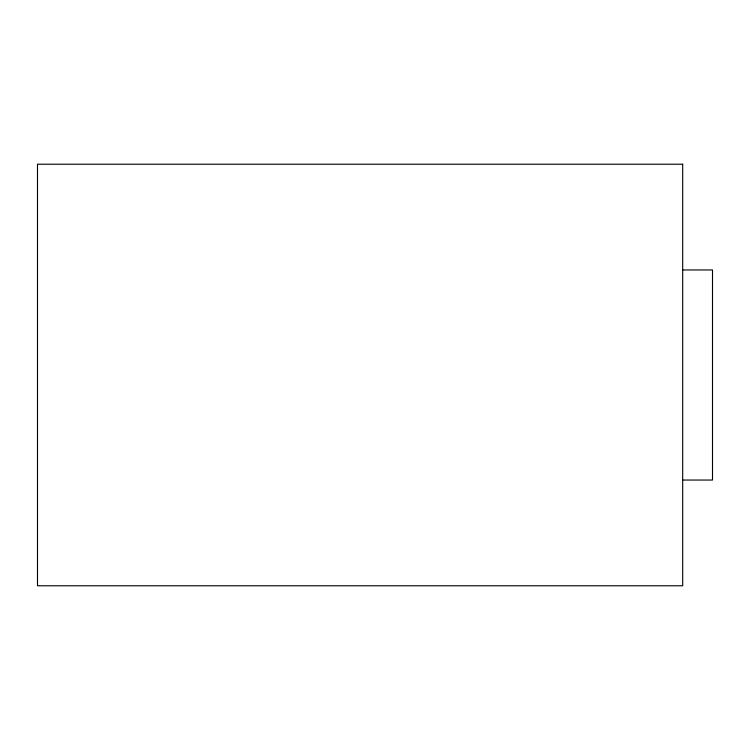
<?xml version="1.0" encoding="UTF-8"?>
<svg xmlns="http://www.w3.org/2000/svg" width="750" height="750" viewBox="0 0 750 750"><rect width="100%" height="100%" fill="white"/><g stroke="black" fill="none" stroke-linecap="round" stroke-linejoin="round"><path stroke-width="1.12" d="M682.688 269.953L712.5 269.953L712.5 480.047L682.688 480.047M682.688 164.222L37.5 164.222L37.5 585.778L682.688 585.778L682.688 164.222"/></g></svg>
